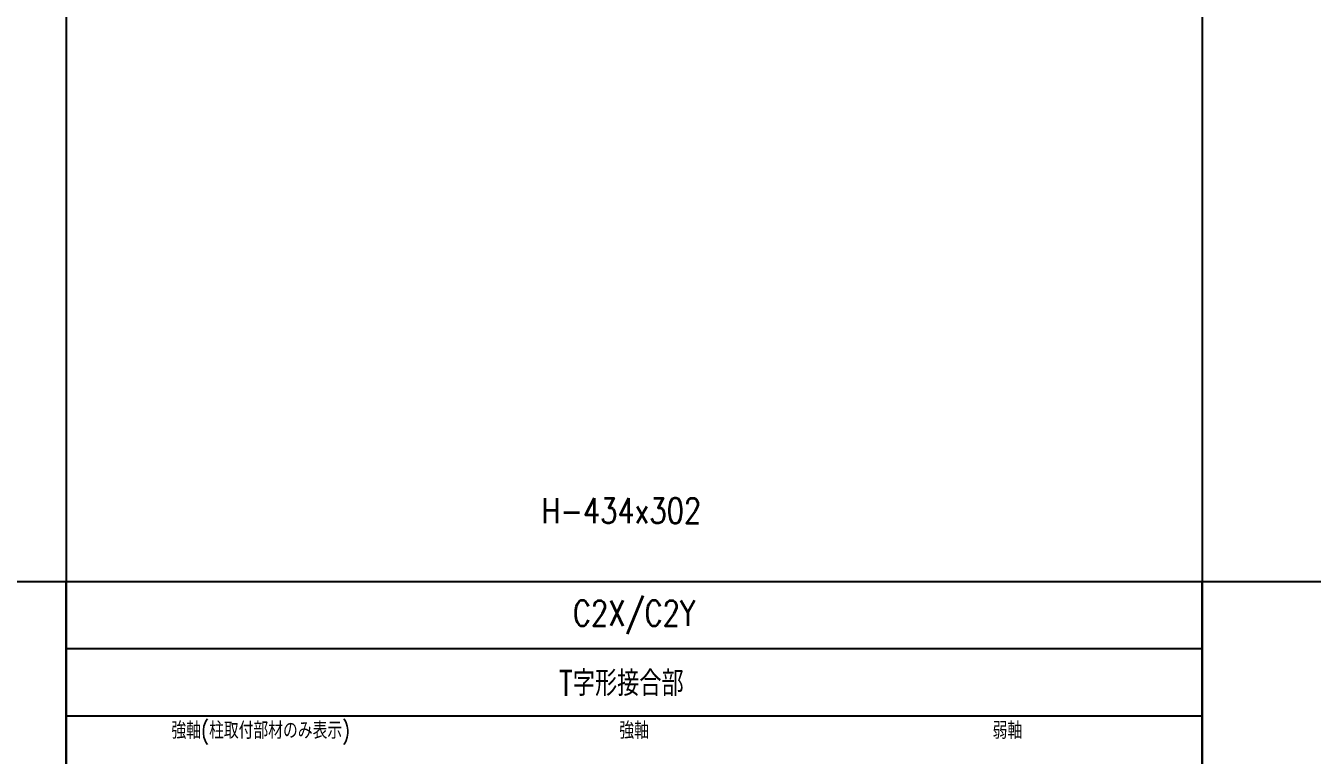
# Model space of a CAD drawing. Extents: x -668440 to 1010955, y -1678500 to 210463.
# Drawn here: x -589744 to -520815, y -884498 to -845401 of the extents above; entities that cross this region are included whole.
import ezdxf
from ezdxf.enums import TextEntityAlignment as Align

# ---------------------------------------------------------------- set-up
doc = ezdxf.new("R2010")
doc.units = 0
doc.header["$MEASUREMENT"] = 0
doc.layers.get('0').update_dxf_attribs({"color": 3, "linetype": 'CONTINUOUS'})
doc.layers.get('Defpoints').update_dxf_attribs({"color": 251, "linetype": 'CONTINUOUS'})
doc.layers.add('00_ADDL', color=253, linetype='CONTINUOUS', plot=False)
doc.layers.add('_1-1_L-CL', color=3, linetype='CONTINUOUS')
doc.layers.add('_1-B_TXT1', color=3, linetype='CONTINUOUS')
doc.styles.add('S020', font='simplex.shx', dxfattribs={"width": 0.8, "height": 100, "bigfont": 'extfont2.shx'})

# ---------------------------------------------------------------- blocks, each defined once
blk = doc.blocks.new('剛接合部C1Y')
blk.add_line((-225827.6965, -399027.59222), (-225827.6965, -392142.59222))
at = {"layer": '00_ADDL'}
blk.add_line((-219741.54476, -397002.59222), (-219741.54476, -392142.59222), dxfattribs=at)
at = {"layer": '_1-1_L-CL'}
for p, q in [((-225827.6965, -392142.59222), (-219741.54476, -392142.59222)), ((-225827.6965, -392142.59222), (-219741.54476, -392142.59222)), ((-219741.54476, -392142.59222), (-219741.54476, -399027.59222)), ((-225827.6965, -392502.59222), (-219741.54476, -392502.59222)), ((-225827.6965, -392862.59222), (-219741.54476, -392862.59222))]:
    blk.add_line(p, q, dxfattribs=at)
at = {"layer": 'Defpoints'}
for p, q in [((-225827.6965, -376150.73644), (-225827.6965, -393525.7562)), ((-219741.54476, -376150.73644), (-219741.54476, -393525.7562)), ((-233913.84825, -392142.59222), (-194214.20716, -392142.59222))]:
    blk.add_line(p, q, dxfattribs=at)
at = {"layer": '_1-1_L-CL', "style": 'S020', "width": 0.8}
blk.add_text('C2X/C2Y', height=135, dxfattribs=at).set_placement((-222784.62063, -392322.59222), align=Align.MIDDLE)
at = {"layer": '_1-B_TXT1', "style": 'S020', "width": 0.8}
for s, p in [('H-434x302', (-222853.23124, -391763.88797)), ('T字形接合部', (-222853.23124, -392682.59222))]:
    blk.add_text(s, height=135, dxfattribs=at).set_placement(p, align=Align.MIDDLE)
for s, p in [('強軸(柱取付部材のみ表示)', (-224784.62063, -393013.51949)), ('強軸', (-222784.62063, -393013.51949)), ('弱軸', (-220784.62063, -393013.51949))]:
    blk.add_text(s, height=90, dxfattribs=at).set_placement(p, align=Align.BOTTOM_CENTER)

msp = doc.modelspace()

# ---------------------------------------------------------------- block references
at = {"xscale": 10, "yscale": 10, "zscale": 10}
msp.add_blockref('剛接合部C1Y', (1670698.6842, 3046247.35843, 5600), dxfattribs=at)

doc.saveas('drawing.dxf')
